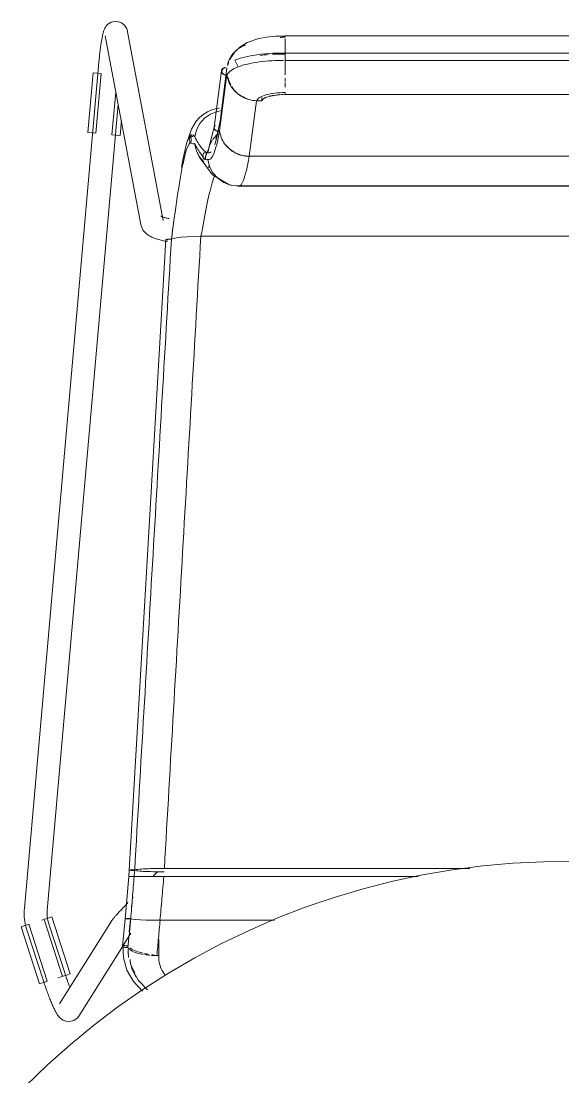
# Model space of a CAD drawing. Header units: millimetres. Extents: x 155927 to 326028, y -36033 to 97293.
# Drawn here: x 175805 to 176090, y 12592 to 13147 of the extents above; entities that cross this region are included whole.
import ezdxf

# ---------------------------------------------------------------- set-up
doc = ezdxf.new("R2010")
doc.units = ezdxf.units.MM
doc.header["$MEASUREMENT"] = 0
doc.layers.add('I-FURN', color=8, linetype='CONTINUOUS', lineweight=9)

msp = doc.modelspace()

# ---------------------------------------------------------------- linework, layer by layer
at = {"layer": 'I-FURN'}
for p, q in [((175855.06, 13147.44), (175852.3, 13146.96)), ((175857.81, 13146.61), (175855.06, 13147.44)), ((175848.36, 13142.04), (175848.24, 13141.65)), ((175848.48, 13142.44), (175848.36, 13142.04)), ((175848.62, 13142.84), (175848.48, 13142.44)), ((175848.79, 13143.27), (175848.62, 13142.84)), ((175849.01, 13143.75), (175848.79, 13143.27)), ((175849.31, 13144.31), (175849.01, 13143.75)), ((175849.79, 13145.01), (175849.31, 13144.31)), ((175850.65, 13145.92), (175849.79, 13145.01)), ((175852.3, 13146.96), (175850.65, 13145.92)), ((175857.81, 13146.61), (175859.39, 13145.28)), ((175859.39, 13145.28), (175860.14, 13144.2)), ((175860.14, 13144.2), (175860.51, 13143.4)), ((175860.51, 13143.4), (175860.72, 13142.78)), ((175860.72, 13142.78), (175860.86, 13142.27)), ((175860.86, 13142.27), (175860.95, 13141.85)), ((175879.76, 13042.56), (175860.95, 13141.85)), ((175847.17, 13136.36), (175847.08, 13135.77)), ((175847.26, 13136.93), (175847.17, 13136.36)), ((175847.36, 13137.48), (175847.26, 13136.93)), ((175847.45, 13138.01), (175847.36, 13137.48)), ((175847.54, 13138.53), (175847.45, 13138.01)), ((175847.64, 13139.02), (175847.54, 13138.53)), ((175847.73, 13139.5), (175847.64, 13139.02)), ((175847.83, 13139.96), (175847.73, 13139.5)), ((175847.93, 13140.4), (175847.83, 13139.96)), ((175848.03, 13140.83), (175847.93, 13140.4)), ((175848.13, 13141.24), (175848.03, 13140.83)), ((175848.24, 13141.65), (175848.13, 13141.24)), ((175849.16, 13139.61), (175867.97, 13040.32)), ((175929.97, 13138.25), (175923.92, 13136.13)), ((175934, 13139.04), (175929.97, 13138.25)), ((175938.82, 13139.55), (175934, 13139.04)), ((175943.85, 13139.66), (175938.82, 13139.55)), ((175943.85, 13139.66), (175943.85, 13139.49)), ((176238.71, 13139.66), (175943.85, 13139.66)), ((175943.85, 13139.36), (175943.85, 13139.64)), ((175943.85, 13136.42), (175943.85, 13138.17)), ((175846.46, 13131.24), (175846.37, 13130.54)), ((175846.54, 13131.93), (175846.46, 13131.24)), ((175846.63, 13132.61), (175846.54, 13131.93)), ((175846.72, 13133.27), (175846.63, 13132.61)), ((175846.81, 13133.92), (175846.72, 13133.27)), ((175846.9, 13134.55), (175846.81, 13133.92)), ((175846.99, 13135.17), (175846.9, 13134.55)), ((175847.08, 13135.77), (175846.99, 13135.17)), ((175917.56, 13131.44), (175914.88, 13127.54)), ((175920.04, 13133.74), (175917.56, 13131.44)), ((175923.92, 13136.13), (175920.04, 13133.74)), ((175943.85, 13133.56), (175943.85, 13136.14)), ((175943.85, 13133.41), (175943.85, 13130.38)), ((175943.85, 13130.38), (175943.85, 13133.39)), ((175845.83, 13125.43), (175845.76, 13124.68)), ((175845.9, 13126.17), (175845.83, 13125.43)), ((175845.98, 13126.92), (175845.9, 13126.17)), ((175846.05, 13127.66), (175845.98, 13126.92)), ((175846.13, 13128.39), (175846.05, 13127.66)), ((175846.21, 13129.12), (175846.13, 13128.39)), ((175846.29, 13129.83), (175846.21, 13129.12)), ((175846.37, 13130.54), (175846.29, 13129.83)), ((175914.88, 13127.54), (175914.78, 13127.35)), ((175920.88, 13128.1), (175917.42, 13126.94)), ((175917.42, 13126.94), (175919.18, 13123.4)), ((175925.57, 13129.2), (175920.88, 13128.1)), ((175931.19, 13130.04), (175925.57, 13129.2)), ((175937.31, 13130.53), (175931.19, 13130.04)), ((175943.85, 13130.62), (175937.31, 13130.53)), ((176238.71, 13130.62), (175943.85, 13130.62)), ((175943.85, 13126.77), (175943.85, 13130.62)), ((175943.85, 13130.62), (175943.85, 13130.56)), ((175943.85, 13130.56), (175943.85, 13130.36)), ((175943.85, 13130.36), (175943.85, 13130.05)), ((175943.85, 13130.05), (175943.85, 13129.66)), ((175943.85, 13129.66), (175943.85, 13129.21)), ((175943.85, 13129.21), (175943.85, 13128.72)), ((175943.85, 13128.72), (175943.85, 13128.22)), ((175943.85, 13128.22), (175943.85, 13127.75)), ((175943.85, 13127.75), (175943.85, 13127.33)), ((175943.85, 13127.33), (175943.85, 13127)), ((175943.85, 13127), (175943.85, 13126.77)), ((175943.85, 13126.69), (175943.85, 13122.88)), ((175943.85, 13122.88), (175943.85, 13126.69)), ((175943.85, 13126.66), (176238.71, 13126.66)), ((175845.68, 13123.77), (175806.73, 12680.44)), ((175840.1, 13088.75), (175842.86, 13120.16)), ((175842.86, 13120.16), (175844.91, 13119.98)), ((175844.34, 13088.38), (175847.1, 13119.79)), ((175844.91, 13119.98), (175846.97, 13119.8)), ((175845.69, 13123.92), (175845.68, 13123.77)), ((175845.76, 13124.68), (175845.69, 13123.92)), ((175910.4, 13121.35), (175906.55, 13091.58)), ((175913.24, 13122.91), (175909.4, 13093.22)), ((175943.85, 13119.13), (175943.85, 13122.69)), ((175913.22, 13119.37), (175909.38, 13089.67)), ((175912.79, 13119.38), (175912.47, 13116.94)), ((175943.85, 13115.66), (175943.85, 13117.5)), ((175943.85, 13112.67), (175943.85, 13115.14)), ((175854.76, 13110.11), (175852.78, 13087.63)), ((175937.97, 13108.33), (175940.82, 13108.65)), ((175940.82, 13108.65), (175943.85, 13108.76)), ((176238.71, 13108.82), (175943.85, 13108.82)), ((175943.85, 13108.76), (176238.71, 13108.76)), ((175818.68, 12679.39), (175855.97, 13103.74)), ((175924.92, 13076.29), (175928.78, 13105.57)), ((175928.78, 13105.57), (175931.5, 13105.5)), ((175931.5, 13107.17), (175931.5, 13105.5)), ((175931.5, 13105.5), (175932.14, 13106.36)), ((175932.14, 13106.36), (175933.49, 13107.15)), ((175933.49, 13107.15), (175935.47, 13107.82)), ((175935.47, 13107.82), (175937.97, 13108.33)), ((175900.79, 13098.36), (175898.81, 13096.68)), ((175902.99, 13099.74), (175900.79, 13098.36)), ((175904.49, 13098.51), (175901.4, 13096.34)), ((175905.35, 13100.77), (175902.99, 13099.74)), ((175908, 13099.92), (175904.49, 13098.51)), ((175907.86, 13101.43), (175905.35, 13100.77)), ((175909.28, 13101.58), (175907.86, 13101.43)), ((175908, 13099.91), (175909.75, 13100.28)), ((175909.74, 13100.28), (175908, 13099.92)), ((175857.01, 13087.26), (175857.71, 13095.16)), ((175897.07, 13094.72), (175894.57, 13090.6)), ((175898.81, 13096.68), (175897.07, 13094.72)), ((175898.92, 13093.51), (175897.18, 13090.19)), ((175901.4, 13096.34), (175898.92, 13093.51)), ((175906.79, 13092.25), (175906.6, 13091.81)), ((175907.08, 13092.64), (175906.79, 13092.25)), ((175908.15, 13087.71), (175909.52, 13094)), ((175842.15, 13088.57), (175840.1, 13088.75)), ((175844.21, 13088.39), (175842.15, 13088.57)), ((175854.97, 13087.44), (175852.91, 13087.62)), ((175857.01, 13087.26), (175854.97, 13087.44)), ((175894.57, 13090.6), (175891.9, 13082.98)), ((175893.97, 13086.19), (175894.36, 13086.5)), ((175894.36, 13086.5), (175893.97, 13086.19)), ((175895.37, 13087.49), (175894.2, 13087.81)), ((175894.2, 13087.81), (175894.4, 13083.96)), ((175894.81, 13086.7), (175894.36, 13086.5)), ((175894.36, 13086.5), (175894.82, 13086.69)), ((175895.31, 13086.77), (175894.81, 13086.7)), ((175894.82, 13086.69), (175895.31, 13086.77)), ((175895.81, 13086.73), (175896.28, 13086.56)), ((175896.28, 13086.56), (175895.81, 13086.73)), ((175897.18, 13090.19), (175896.28, 13086.56)), ((175906.56, 13091.66), (175903.59, 13080.04)), ((175908.39, 13088.18), (175905.88, 13085.3)), ((175906.6, 13091.81), (175906.53, 13091.34)), ((175906.53, 13091.34), (175906.6, 13090.88)), ((175906.6, 13090.88), (175906.79, 13090.43)), ((175906.79, 13090.43), (175907.08, 13090.05)), ((175907.08, 13090.05), (175907.47, 13089.75)), ((175907.39, 13085.27), (175908.15, 13087.71)), ((175907.47, 13089.75), (175907.92, 13089.56)), ((175907.92, 13089.56), (175908.41, 13089.48)), ((175908.41, 13089.48), (175908.91, 13089.52)), ((175891.9, 13082.98), (175890.01, 13074.46)), ((175893.47, 13085.35), (175893.4, 13084.86)), ((175893.4, 13084.86), (175893.46, 13084.37)), ((175893.41, 13084.86), (175893.48, 13085.34)), ((175893.46, 13084.37), (175893.41, 13084.86)), ((175893.65, 13083.92), (175893.46, 13084.37)), ((175893.46, 13084.37), (175893.64, 13083.91)), ((175893.67, 13085.8), (175893.47, 13085.35)), ((175893.48, 13085.34), (175893.67, 13085.8)), ((175893.64, 13083.91), (175893.93, 13083.51)), ((175893.94, 13083.51), (175893.65, 13083.92)), ((175893.67, 13085.8), (175893.97, 13086.19)), ((175893.97, 13086.19), (175893.67, 13085.8)), ((175893.93, 13083.51), (175894.31, 13083.19)), ((175894.31, 13083.2), (175893.94, 13083.51)), ((175894.76, 13082.99), (175894.31, 13083.2)), ((175894.31, 13083.19), (175894.76, 13082.99)), ((175895.25, 13082.9), (175894.76, 13082.99)), ((175894.76, 13082.99), (175895.25, 13082.9)), ((175895.75, 13082.93), (175895.25, 13082.9)), ((175895.25, 13082.9), (175895.75, 13082.92)), ((175896.23, 13083.08), (175895.75, 13082.93)), ((175895.75, 13082.92), (175896.23, 13083.08)), ((175897.02, 13079.47), (175896.23, 13083.08)), ((175896.23, 13083.08), (175897.01, 13079.46)), ((175904.13, 13081.91), (175903.24, 13078.19)), ((175905.66, 13084.97), (175904.13, 13081.91)), ((175912.01, 13082.91), (175914.49, 13080.17)), ((175897.01, 13079.46), (175898.65, 13076.14)), ((175898.66, 13076.14), (175897.02, 13079.47)), ((175898.6, 13076.06), (175897.71, 13077.81)), ((175905.58, 13066.52), (175898.6, 13076.06)), ((175898.65, 13076.14), (175901.05, 13073.3)), ((175901.05, 13073.3), (175898.66, 13076.14)), ((175900.46, 13076.93), (175900.39, 13076.44)), ((175900.39, 13076.44), (175900.46, 13075.95)), ((175900.4, 13076.44), (175900.46, 13076.93)), ((175900.46, 13075.95), (175900.4, 13076.44)), ((175900.46, 13076.93), (175900.65, 13077.39)), ((175900.65, 13077.39), (175900.46, 13076.93)), ((175900.65, 13075.49), (175900.46, 13075.95)), ((175900.46, 13075.95), (175900.65, 13075.49)), ((175900.94, 13077.8), (175900.65, 13077.39)), ((175900.65, 13077.39), (175900.95, 13077.79)), ((175900.95, 13075.09), (175900.65, 13075.49)), ((175900.65, 13075.49), (175900.94, 13075.09)), ((175901.33, 13078.11), (175900.94, 13077.8)), ((175900.95, 13077.79), (175901.33, 13078.11)), ((175901.33, 13078.11), (175901.78, 13078.31)), ((175901.78, 13078.31), (175901.33, 13078.11)), ((175903.59, 13080.04), (175901.42, 13074.72)), ((175902.56, 13078.48), (175901.72, 13074.59)), ((175901.78, 13078.31), (175902.27, 13078.39)), ((175902.27, 13078.39), (175901.78, 13078.31)), ((175902.27, 13078.39), (175902.77, 13078.35)), ((175902.77, 13078.36), (175902.27, 13078.39)), ((175903.24, 13078.19), (175902.77, 13078.36)), ((175902.77, 13078.35), (175903.24, 13078.19)), ((175914.49, 13080.17), (175917.61, 13078.09)), ((175917.61, 13078.09), (175921.15, 13076.77)), ((175921.15, 13076.77), (175924.92, 13076.29)), ((176257.64, 13076.29), (175924.92, 13076.29)), ((175924.92, 13076.29), (176257.64, 13076.29)), ((175890.01, 13074.46), (175889.27, 13070.39)), ((175900.94, 13075.09), (175901.33, 13074.77)), ((175901.33, 13074.77), (175900.95, 13075.09)), ((175901.78, 13074.57), (175901.33, 13074.77)), ((175901.33, 13074.77), (175901.78, 13074.57)), ((175902.27, 13074.49), (175901.78, 13074.57)), ((175901.78, 13074.57), (175902.27, 13074.49)), ((175902.77, 13074.53), (175902.27, 13074.49)), ((175902.27, 13074.49), (175902.77, 13074.52)), ((175903.24, 13074.69), (175902.77, 13074.53)), ((175902.77, 13074.52), (175903.24, 13074.69)), ((175903.24, 13074.69), (175904.13, 13070.97)), ((175905.89, 13067.58), (175904.13, 13070.97)), ((175904.13, 13070.97), (175905.88, 13067.58)), ((175914.24, 13061.41), (175905.58, 13066.52)), ((175905.88, 13067.58), (175908.39, 13064.7)), ((175908.39, 13064.71), (175905.89, 13067.58)), ((175911.53, 13062.54), (175908.39, 13064.71)), ((175908.39, 13064.7), (175911.53, 13062.53)), ((175914.39, 13061.34), (175911.21, 13062.71)), ((175915.1, 13061.17), (175911.53, 13062.54)), ((175911.53, 13062.53), (175915.1, 13061.17)), ((175919.43, 13060.54), (175914.39, 13061.34)), ((175918.89, 13060.7), (175915.1, 13061.17)), ((175915.1, 13061.17), (175918.89, 13060.7)), ((176263.67, 13060.7), (175918.89, 13060.7)), ((175918.89, 13060.7), (176263.67, 13060.7)), ((175919.43, 13060.54), (176224.23, 13060.54)), ((175878.54, 13044.79), (175878.57, 13044.77)), ((175878.57, 13044.77), (175878.64, 13044.73)), ((175878.64, 13044.73), (175878.73, 13044.68)), ((175878.73, 13044.68), (175878.88, 13044.61)), ((175878.88, 13044.61), (175879.07, 13044.52)), ((175879.07, 13044.52), (175879.31, 13044.42)), ((175879.31, 13044.42), (175879.57, 13044.32)), ((175879.57, 13044.32), (175879.88, 13044.22)), ((175879.88, 13044.22), (175880.21, 13044.11)), ((175880.21, 13044.11), (175880.58, 13044)), ((175880.58, 13044), (175880.97, 13043.89)), ((175880.97, 13043.89), (175881.4, 13043.79)), ((175881.4, 13043.79), (175881.84, 13043.68)), ((175881.84, 13043.68), (175882.31, 13043.58)), ((175882.31, 13043.58), (175882.8, 13043.49)), ((175867.97, 13040.32), (175868.23, 13039.34)), ((175868.23, 13039.34), (175868.59, 13038.44)), ((175868.59, 13038.44), (175869.03, 13037.65)), ((175869.03, 13037.65), (175869.51, 13036.96)), ((175869.51, 13036.96), (175870.02, 13036.37)), ((175870.02, 13036.37), (175870.55, 13035.85)), ((175861.88, 12700.57), (175881.16, 13032.48)), ((175870.55, 13035.85), (175871.08, 13035.39)), ((175871.08, 13035.39), (175871.61, 13034.99)), ((175871.61, 13034.99), (175872.14, 13034.63)), ((175872.14, 13034.63), (175872.68, 13034.31)), ((175872.68, 13034.31), (175873.22, 13034.02)), ((175873.22, 13034.02), (175873.77, 13033.75)), ((175873.77, 13033.75), (175874.33, 13033.5)), ((175874.33, 13033.5), (175874.9, 13033.26)), ((175874.9, 13033.26), (175875.48, 13033.04)), ((175875.48, 13033.04), (175876.08, 13032.84)), ((175876.08, 13032.84), (175876.68, 13032.64)), ((175876.68, 13032.64), (175877.3, 13032.46)), ((175877.3, 13032.46), (175877.93, 13032.29)), ((175877.93, 13032.29), (175878.57, 13032.12)), ((175878.57, 13032.12), (175879.23, 13031.97)), ((175879.23, 13031.97), (175879.89, 13031.83)), ((175879.89, 13031.83), (175880.57, 13031.69)), ((175880.57, 13031.69), (175881.27, 13031.57)), ((175881.22, 13032.42), (175881.16, 13032.48)), ((175881.17, 13032.48), (175881.23, 13032.42)), ((175881.27, 13031.57), (175881.97, 13031.45)), ((175881.41, 13032.37), (175881.7, 13032.33)), ((175881.7, 13032.33), (175881.41, 13032.37)), ((175881.73, 13032.62), (175881.43, 13032.58)), ((175881.43, 13032.58), (175881.73, 13032.62)), ((175881.7, 13032.33), (175882.08, 13032.29)), ((175882.08, 13032.29), (175881.7, 13032.33)), ((175882.12, 13032.66), (175881.73, 13032.62)), ((175881.73, 13032.62), (175882.11, 13032.66)), ((175882.11, 13032.66), (175882.57, 13032.68)), ((175882.57, 13032.68), (175882.12, 13032.66)), ((175883.06, 13032.69), (175882.57, 13032.68)), ((175882.57, 13032.68), (175883.06, 13032.69)), ((175883.56, 13032.68), (175883.06, 13032.69)), ((175883.06, 13032.69), (175883.56, 13032.68)), ((175884.03, 13032.67), (175883.56, 13032.68)), ((175883.56, 13032.68), (175884.03, 13032.67)), ((175884.03, 13032.67), (175884.93, 13033.07)), ((175884.93, 13033.07), (175884.03, 13032.67)), ((175884.93, 13033.07), (175886.67, 13033.43)), ((175886.68, 13033.43), (175884.93, 13033.07)), ((175886.68, 13033.43), (175889.14, 13033.74)), ((175889.17, 13033.74), (175886.68, 13033.43)), ((175889.17, 13033.75), (175892.23, 13033.98)), ((175892.28, 13033.98), (175889.17, 13033.74)), ((175892.27, 13033.98), (175895.75, 13034.13)), ((175895.81, 13034.14), (175892.28, 13033.98)), ((175895.81, 13034.14), (175899.5, 13034.19)), ((175899.58, 13034.19), (175895.81, 13034.14)), ((176282.98, 13034.19), (175899.58, 13034.19)), ((175899.58, 13034.19), (176282.98, 13034.19)), ((176063.62, 12704.2), (176047.69, 12702.77)), ((176079.6, 12704.99), (176063.62, 12704.2)), ((176095.6, 12705.13), (176079.6, 12704.99)), ((175861.87, 12700.57), (175861.6, 12697.21)), ((175861.94, 12700.6), (175861.88, 12700.57)), ((175861.88, 12700.57), (175861.94, 12700.54)), ((175862.13, 12700.62), (175861.94, 12700.6)), ((175861.94, 12700.54), (175862.13, 12700.51)), ((175862.42, 12700.64), (175862.13, 12700.62)), ((175862.13, 12700.51), (175862.43, 12700.49)), ((175862.8, 12700.66), (175862.42, 12700.64)), ((175862.43, 12700.49), (175862.81, 12700.47)), ((175863.25, 12700.67), (175862.8, 12700.66)), ((175862.81, 12700.47), (175863.26, 12700.46)), ((175863.74, 12700.68), (175863.25, 12700.67)), ((175863.26, 12700.46), (175863.75, 12700.46)), ((175864.24, 12700.68), (175863.74, 12700.68)), ((175863.75, 12700.46), (175864.25, 12700.46)), ((175864.71, 12700.67), (175864.24, 12700.68)), ((175864.25, 12700.46), (175864.72, 12700.47)), ((175865.6, 12700.88), (175864.71, 12700.67)), ((175864.72, 12700.47), (175865.62, 12700.26)), ((175867.35, 12701.07), (175865.6, 12700.88)), ((175865.62, 12700.26), (175867.37, 12700.07)), ((175869.85, 12701.23), (175867.35, 12701.07)), ((175867.37, 12700.07), (175869.87, 12699.9)), ((175872.98, 12701.36), (175869.85, 12701.23)), ((175869.87, 12699.9), (175872.99, 12699.78)), ((175876.54, 12701.43), (175872.98, 12701.36)), ((175872.99, 12699.78), (175876.54, 12699.7)), ((175876.84, 12699.82), (175874.27, 12697.15)), ((175880.33, 12701.46), (175876.54, 12701.43)), ((175876.54, 12699.7), (175880.22, 12699.67)), ((176040.9, 12701.46), (175880.33, 12701.46)), ((175880.33, 12701.46), (176040.9, 12701.46)), ((176016.05, 12698.02), (176000.4, 12694.7)), ((176031.82, 12700.71), (176016.05, 12698.02)), ((176047.69, 12702.77), (176031.82, 12700.71)), ((175859.78, 12675.01), (175861.6, 12697.21)), ((175861.67, 12697.21), (175861.6, 12697.21)), ((175861.6, 12697.21), (175861.67, 12697.21)), ((175861.67, 12697.21), (175861.6, 12697.21)), ((175861.6, 12697.21), (175861.67, 12697.21)), ((175861.86, 12697.2), (175861.67, 12697.21)), ((175861.67, 12697.21), (175861.86, 12697.21)), ((175861.86, 12697.21), (175861.67, 12697.21)), ((175861.67, 12697.21), (175861.85, 12697.2)), ((175861.85, 12697.2), (175862.15, 12697.2)), ((175861.86, 12697.21), (175862.15, 12697.21)), ((175862.15, 12697.21), (175861.86, 12697.21)), ((175862.15, 12697.2), (175861.86, 12697.2)), ((175862.15, 12697.21), (175862.54, 12697.22)), ((175862.53, 12697.22), (175862.15, 12697.21)), ((175862.53, 12697.2), (175862.15, 12697.2)), ((175862.15, 12697.2), (175862.53, 12697.2)), ((175862.99, 12697.22), (175862.53, 12697.22)), ((175862.98, 12697.2), (175862.53, 12697.2)), ((175862.53, 12697.2), (175862.98, 12697.2)), ((175862.54, 12697.22), (175862.99, 12697.22)), ((175863.47, 12697.2), (175862.98, 12697.2)), ((175862.98, 12697.2), (175863.47, 12697.2)), ((175862.99, 12697.22), (175863.48, 12697.22)), ((175863.48, 12697.22), (175862.99, 12697.22)), ((175863.97, 12697.2), (175863.47, 12697.2)), ((175863.47, 12697.2), (175863.97, 12697.2)), ((175863.48, 12697.22), (175863.98, 12697.22)), ((175863.97, 12697.22), (175863.48, 12697.22)), ((175864.44, 12697.22), (175863.97, 12697.22)), ((175864.44, 12697.2), (175863.97, 12697.2)), ((175863.97, 12697.2), (175864.44, 12697.2)), ((175863.98, 12697.22), (175864.45, 12697.22)), ((175865.33, 12697.19), (175864.44, 12697.2)), ((175864.44, 12697.2), (175865.32, 12697.19)), ((175865.32, 12697.19), (175867.07, 12697.17)), ((175867.07, 12697.17), (175865.33, 12697.19)), ((175865.34, 12697.23), (175867.1, 12697.24)), ((175867.09, 12697.24), (175865.34, 12697.23)), ((175867.07, 12697.17), (175869.58, 12697.16)), ((175869.57, 12697.16), (175867.08, 12697.17)), ((175869.59, 12697.26), (175867.09, 12697.24)), ((175867.1, 12697.24), (175869.59, 12697.26)), ((175872.71, 12697.15), (175869.58, 12697.16)), ((175869.58, 12697.16), (175872.71, 12697.15)), ((175876.27, 12697.27), (175872.71, 12697.26)), ((175876.28, 12697.15), (175872.71, 12697.15)), ((175872.71, 12697.15), (175876.28, 12697.15)), ((175872.72, 12697.26), (175876.27, 12697.27)), ((175880.06, 12697.15), (175876.28, 12697.15)), ((175876.28, 12697.15), (175880.06, 12697.15)), ((176013.8, 12697.15), (175880.06, 12697.15)), ((175880.06, 12697.15), (176013.8, 12697.15)), ((176000.4, 12694.7), (175984.89, 12690.75)), ((175863.5, 12685.97), (175863.99, 12686.47)), ((175969.56, 12686.19), (175954.42, 12681.02)), ((175984.89, 12690.75), (175969.56, 12686.19)), ((175858.13, 12680.25), (175858.53, 12680.69)), ((175858.53, 12680.69), (175858.95, 12681.13)), ((175858.95, 12681.13), (175859.37, 12681.59)), ((175859.37, 12681.59), (175859.8, 12682.05)), ((175859.8, 12682.05), (175860.24, 12682.52)), ((175860.24, 12682.52), (175860.69, 12683)), ((175860.69, 12683), (175861.15, 12683.48)), ((175954.42, 12681.02), (175939.5, 12675.24)), ((175806.65, 12679.3), (175806.62, 12678.16)), ((175806.62, 12678.16), (175806.63, 12677.02)), ((175806.63, 12677.02), (175806.69, 12675.88)), ((175806.73, 12680.44), (175806.65, 12679.3)), ((175806.69, 12675.88), (175806.8, 12674.74)), ((175817.25, 12674.71), (175819.22, 12675.35)), ((175818.62, 12678.05), (175818.64, 12678.71)), ((175818.63, 12677.39), (175818.62, 12678.05)), ((175818.66, 12676.72), (175818.63, 12677.39)), ((175818.64, 12678.71), (175818.68, 12679.37)), ((175818.73, 12676.07), (175818.66, 12676.72)), ((175818.68, 12679.37), (175818.68, 12679.39)), ((175818.81, 12675.41), (175818.73, 12676.07)), ((175818.93, 12674.76), (175818.81, 12675.41)), ((175819.22, 12675.35), (175821.17, 12675.98)), ((175830.86, 12645.97), (175821.17, 12675.98)), ((175853.45, 12675), (175853.64, 12675.23)), ((175853.64, 12675.23), (175853.84, 12675.47)), ((175853.84, 12675.47), (175854.05, 12675.72)), ((175854.05, 12675.72), (175854.28, 12675.99)), ((175854.28, 12675.99), (175854.53, 12676.27)), ((175854.53, 12676.27), (175854.78, 12676.56)), ((175854.78, 12676.56), (175855.06, 12676.87)), ((175855.06, 12676.87), (175855.34, 12677.19)), ((175855.34, 12677.19), (175855.65, 12677.53)), ((175855.65, 12677.53), (175855.96, 12677.88)), ((175855.96, 12677.88), (175856.29, 12678.24)), ((175856.29, 12678.24), (175856.63, 12678.62)), ((175856.63, 12678.62), (175856.99, 12679.01)), ((175856.99, 12679.01), (175857.36, 12679.41)), ((175857.36, 12679.41), (175857.74, 12679.83)), ((175857.74, 12679.83), (175858.13, 12680.25)), ((175860.32, 12675.08), (175860.02, 12675.06)), ((175860.03, 12675.06), (175860.32, 12675.08)), ((175861.15, 12675.11), (175860.7, 12675.1)), ((175860.7, 12675.1), (175861.15, 12675.11)), ((175861.64, 12675.11), (175861.15, 12675.11)), ((175861.15, 12675.11), (175861.64, 12675.11)), ((175862.14, 12675.11), (175861.64, 12675.11)), ((175861.64, 12675.11), (175862.14, 12675.11)), ((175862.61, 12675.1), (175862.14, 12675.11)), ((175862.14, 12675.11), (175862.61, 12675.1)), ((175939.5, 12675.24), (175924.82, 12668.88)), ((175805.02, 12670.76), (175806.97, 12671.39)), ((175814.7, 12640.75), (175805.02, 12670.76)), ((175806.8, 12674.74), (175806.95, 12673.61)), ((175806.95, 12673.61), (175807.15, 12672.49)), ((175806.97, 12671.39), (175808.94, 12672.03)), ((175807.15, 12672.49), (175807.39, 12671.37)), ((175807.39, 12671.37), (175807.67, 12670.26)), ((175807.67, 12670.26), (175808, 12669.17)), ((175818.75, 12642.06), (175809.06, 12672.07)), ((175815.87, 12674.26), (175817.03, 12674.64)), ((175817.13, 12674.67), (175826.82, 12644.66)), ((175819.07, 12674.11), (175818.93, 12674.76)), ((175819.24, 12673.47), (175819.07, 12674.11)), ((175819.43, 12672.84), (175819.24, 12673.47)), ((175828.14, 12646.02), (175819.43, 12672.84)), ((175852.52, 12673.74), (175825.22, 12630.16)), ((175852.52, 12673.74), (175852.74, 12674.07)), ((175852.74, 12674.07), (175852.92, 12674.32)), ((175852.92, 12674.32), (175853.09, 12674.55)), ((175853.09, 12674.55), (175853.27, 12674.77)), ((175853.27, 12674.77), (175853.45, 12675)), ((175858.35, 12660.52), (175859.77, 12675.01)), ((175859.84, 12675.03), (175859.77, 12675.01)), ((175859.77, 12675.01), (175859.84, 12674.98)), ((175859.78, 12675.01), (175859.84, 12675.03)), ((175859.84, 12674.98), (175859.78, 12675.01)), ((175860.02, 12675.06), (175859.84, 12675.03)), ((175859.84, 12675.03), (175860.03, 12675.06)), ((175859.84, 12674.98), (175860.03, 12674.96)), ((175860.03, 12674.96), (175860.33, 12674.94)), ((175860.33, 12674.94), (175860.03, 12674.96)), ((175860.33, 12674.94), (175860.71, 12674.92)), ((175860.71, 12674.92), (175860.33, 12674.94)), ((175860.71, 12674.92), (175861.16, 12674.91)), ((175861.17, 12674.91), (175860.71, 12674.92)), ((175861.16, 12674.91), (175861.65, 12674.9)), ((175861.66, 12674.9), (175861.17, 12674.91)), ((175861.65, 12674.9), (175862.15, 12674.91)), ((175862.16, 12674.91), (175861.66, 12674.9)), ((175862.15, 12674.91), (175862.62, 12674.92)), ((175862.63, 12674.92), (175862.16, 12674.91)), ((175862.62, 12674.92), (175863.51, 12674.72)), ((175863.51, 12674.72), (175862.63, 12674.92)), ((175865.23, 12674.55), (175863.51, 12674.72)), ((175863.51, 12674.72), (175865.25, 12674.54)), ((175867.69, 12674.39), (175865.25, 12674.54)), ((175865.25, 12674.54), (175867.05, 12674.43)), ((175870.76, 12674.28), (175867.72, 12674.39)), ((175867.73, 12674.39), (175870.83, 12674.28)), ((175874.27, 12674.21), (175870.82, 12674.28)), ((175870.83, 12674.28), (175874.26, 12674.21)), ((175874.36, 12674.2), (175878.12, 12674.18)), ((175878, 12674.18), (175874.36, 12674.2)), ((175878.12, 12674.18), (175938.24, 12674.18)), ((175938.24, 12674.18), (175878.12, 12674.18)), ((175808, 12669.17), (175808.01, 12669.13)), ((175808.01, 12669.13), (175816.73, 12642.31)), ((175858.65, 12660.92), (175862.69, 12667.37)), ((175877.41, 12664.14), (175877.41, 12654.38)), ((175924.82, 12668.88), (175910.41, 12661.93)), ((175835.39, 12623.79), (175858.42, 12660.55)), ((175858.47, 12661.41), (175858.76, 12654.5)), ((175910.41, 12661.93), (175896.29, 12654.41)), ((175858.76, 12654.5), (175860.63, 12647.98)), ((175877.47, 12655.63), (175876.42, 12655.63)), ((175896.29, 12654.41), (175882.48, 12646.33)), ((175860.63, 12647.98), (175864.02, 12641.97)), ((175863.34, 12648.38), (175866.71, 12642.55)), ((175818.63, 12642.02), (175816.66, 12641.38)), ((175816.88, 12641.85), (175816.73, 12642.31)), ((175817.12, 12641.11), (175816.88, 12641.85)), ((175824.24, 12643.83), (175826.72, 12644.63)), ((175828.91, 12645.34), (175826.94, 12644.7)), ((175828.25, 12645.69), (175828.14, 12646.02)), ((175828.48, 12645), (175828.25, 12645.69)), ((175828.71, 12644.31), (175828.48, 12645)), ((175828.94, 12643.62), (175828.71, 12644.31)), ((175830.86, 12645.97), (175828.91, 12645.34)), ((175829.17, 12642.94), (175828.94, 12643.62)), ((175829.41, 12642.27), (175829.17, 12642.94)), ((175829.64, 12641.6), (175829.41, 12642.27)), ((175864.02, 12641.97), (175868.77, 12636.82)), ((175866.71, 12642.55), (175871.39, 12637.64)), ((175882.48, 12646.33), (175869, 12637.71)), ((175816.66, 12641.38), (175814.7, 12640.75)), ((175817.37, 12640.38), (175817.12, 12641.11)), ((175817.62, 12639.64), (175817.37, 12640.38)), ((175817.87, 12638.92), (175817.62, 12639.64)), ((175818.12, 12638.19), (175817.87, 12638.92)), ((175818.37, 12637.48), (175818.12, 12638.19)), ((175818.63, 12636.77), (175818.37, 12637.48)), ((175818.88, 12636.07), (175818.63, 12636.77)), ((175829.88, 12640.95), (175829.64, 12641.6)), ((175830.11, 12640.3), (175829.88, 12640.95)), ((175830.35, 12639.66), (175830.11, 12640.3)), ((175830.58, 12639.04), (175830.35, 12639.66)), ((175869, 12637.71), (175855.88, 12628.56)), ((175819.14, 12635.38), (175818.88, 12636.07)), ((175819.39, 12634.71), (175819.14, 12635.38)), ((175819.65, 12634.04), (175819.39, 12634.71)), ((175819.9, 12633.39), (175819.65, 12634.04)), ((175820.15, 12632.75), (175819.9, 12633.39)), ((175820.4, 12632.12), (175820.15, 12632.75)), ((175820.65, 12631.51), (175820.4, 12632.12)), ((175820.9, 12630.92), (175820.65, 12631.51)), ((175821.14, 12630.34), (175820.9, 12630.92)), ((175821.39, 12629.77), (175821.14, 12630.34)), ((175821.63, 12629.23), (175821.39, 12629.77)), ((175821.86, 12628.7), (175821.63, 12629.23)), ((175822.1, 12628.19), (175821.86, 12628.7)), ((175822.33, 12627.7), (175822.1, 12628.19)), ((175822.56, 12627.23), (175822.33, 12627.7)), ((175822.79, 12626.77), (175822.56, 12627.23)), ((175823.02, 12626.33), (175822.79, 12626.77)), ((175823.25, 12625.91), (175823.02, 12626.33)), ((175823.48, 12625.5), (175823.25, 12625.91)), ((175823.72, 12625.1), (175823.48, 12625.5)), ((175823.96, 12624.7), (175823.72, 12625.1)), ((175855.88, 12628.56), (175843.14, 12618.88)), ((175824.21, 12624.32), (175823.96, 12624.7)), ((175824.49, 12623.93), (175824.21, 12624.32)), ((175824.8, 12623.52), (175824.49, 12623.93)), ((175825.17, 12623.1), (175824.8, 12623.52)), ((175825.64, 12622.63), (175825.17, 12623.1)), ((175826.27, 12622.11), (175825.64, 12622.63)), ((175827.18, 12621.55), (175826.27, 12622.11)), ((175828.56, 12621.03), (175827.18, 12621.55)), ((175830.53, 12620.85), (175828.56, 12621.03)), ((175832.76, 12621.44), (175830.53, 12620.85)), ((175834.49, 12622.66), (175832.76, 12621.44)), ((175834.49, 12622.66), (175835.39, 12623.79)), ((175843.14, 12618.88), (175830.79, 12608.71)), ((175830.79, 12608.71), (175818.86, 12598.05)), ((175818.86, 12598.05), (175807.36, 12586.92))]:
    msp.add_line(p, q, dxfattribs=at)
for centre, major_axis, ratio, start_param, end_param in [((175943.85, 13135.38), (-12.4, 0), 0.287441, 4.712389, 4.932602), ((175943.85, 13123.91), (0, 15.75), 0.000004, 2.669107, 2.851347), ((175908.5, 13091.35), (1.96, 0), 0.955139, 2.379629, 4.923331), ((175925.05, 13091.36), (15.78, 0), 0.955139, 3.254129, 3.495629), ((175925.05, 13091.36), (15.78, 0), 0.955139, 3.495799, 3.737346), ((175925.05, 13091.36), (15.78, 0), 0.955139, 3.737469, 4.704147)]:
    msp.add_ellipse(centre, major_axis=major_axis, ratio=ratio, start_param=start_param, end_param=end_param, dxfattribs=at)
for points in [[(175939.25, 13139.38), (175940.72, 13139.51), (175942.28, 13139.58), (175943.85, 13139.57)], [(175913.69, 13124.25), (175913.85, 13124.93), (175914.05, 13125.6), (175914.3, 13126.26)], [(175930.7, 13129.41), (175932.11, 13129.59), (175933.56, 13129.76), (175935.04, 13129.87)], [(175937.25, 13129.99), (175939.44, 13130.1), (175941.64, 13130.13), (175943.85, 13130.09)], [(175913.42, 13119.36), (175913.78, 13120.09), (175915.09, 13121.5), (175917.55, 13122.76), (175919.01, 13123.33)], [(175913.22, 13119.37), (175913.37, 13118.13), (175913.95, 13115.75), (175915.71, 13112.41), (175918.24, 13109.58), (175921.39, 13107.39), (175924.99, 13105.97), (175927.49, 13105.61), (175928.78, 13105.57)], [(175915.2, 13113.86), (175914.51, 13115.12), (175914.1, 13116.48), (175913.77, 13117.87)], [(175929.03, 13105.58), (175929.16, 13106.14), (175930.1, 13107.24), (175933.43, 13108.64), (175938.22, 13109.6), (175941.96, 13109.86), (175943.85, 13109.89)], [(175942.85, 13108.81), (175940.13, 13108.74), (175937.65, 13108.39), (175935.48, 13107.87)], [(175903.24, 13074.69), (175904.26, 13074.14), (175906.31, 13076.11), (175908.35, 13084.17), (175909.38, 13089.67)], [(175906.77, 13082.35), (175907.43, 13084.24), (175908.09, 13087.05), (175908.75, 13090.09)], [(175903.24, 13078.19), (175903.78, 13077.9), (175904.33, 13078.04), (175904.87, 13078.61)], [(175903.63, 13070.22), (175903.68, 13070.69), (175903.74, 13071.16), (175903.8, 13071.62)], [(175918.89, 13060.7), (175919.07, 13060.6), (175919.25, 13060.55), (175919.43, 13060.54)], [(175884.05, 13032.68), (175884.44, 13035.8), (175884.84, 13038.96), (175885.23, 13042.08)], [(175884.03, 13032.67), (175880.81, 12977.43), (175874.37, 12866.83), (175867.93, 12756.07), (175864.71, 12700.67)], [(175889.92, 12867.95), (175893.11, 12923.41), (175896.31, 12978.83), (175899.5, 13034.19)], [(175880.33, 12701.46), (175883.52, 12756.99), (175886.72, 12812.52), (175889.92, 12867.95)], [(175864.72, 12700.47), (175864.12, 12700.45), (175862.61, 12700.45), (175861.87, 12700.53), (175861.87, 12700.57)], [(175864.44, 12697.2), (175864.48, 12697.78), (175864.57, 12698.93), (175864.66, 12700.09), (175864.71, 12700.67)], [(175864.45, 12697.22), (175864.49, 12697.76), (175864.58, 12698.84), (175864.67, 12699.93), (175864.72, 12700.47)], [(175864.44, 12697.2), (175864.14, 12693.48), (175863.53, 12686.05), (175862.93, 12678.62), (175862.63, 12674.92)], [(175879.03, 12685.65), (175879.38, 12689.48), (175879.72, 12693.31), (175880.06, 12697.15)], [(175878, 12674.18), (175878.35, 12678), (175878.69, 12681.82), (175879.03, 12685.65)], [(175861.19, 12659.96), (175861.43, 12662.4), (175861.9, 12667.35), (175862.38, 12672.39), (175862.62, 12674.92)], [(175861.9, 12668.02), (175862.13, 12670.3), (175862.36, 12672.6), (175862.59, 12674.91)], [(175876.42, 12655.63), (175876.68, 12658.65), (175877.22, 12664.79), (175877.81, 12671.04), (175878.12, 12674.18)], [(175858.53, 12661.26), (175858.57, 12661.22), (175858.7, 12661.13), (175858.99, 12660.99), (175859.38, 12660.88), (175859.84, 12660.78), (175860.33, 12660.72), (175860.83, 12660.68), (175861.14, 12660.69), (175861.29, 12660.69)], [(175863.74, 12657.79), (175863.04, 12658.12), (175861.9, 12658.82), (175861.33, 12659.57), (175861.19, 12659.96)], [(175861.23, 12659.13), (175861.24, 12658.23), (175861.3, 12657.33), (175861.41, 12656.44)], [(175861.53, 12654.68), (175861.34, 12655.91), (175861.3, 12657.17), (175861.3, 12658.43)], [(175862.2, 12659.61), (175862.61, 12659.28), (175863.13, 12658.96), (175863.77, 12658.65)], [(175864.02, 12658.53), (175864.65, 12658.24), (175865.4, 12657.96), (175866.22, 12657.7)], [(175866.64, 12657.54), (175867.44, 12657.29), (175868.32, 12657.06), (175869.24, 12656.84)], [(175869.9, 12656.69), (175870.54, 12656.55), (175871.21, 12656.41), (175871.89, 12656.29)], [(175872.71, 12655.79), (175871.81, 12655.87), (175870.92, 12655.97), (175870.07, 12656.09)], [(175873.58, 12656.04), (175874.06, 12655.98), (175874.53, 12655.92), (175875.01, 12655.87)], [(175876.42, 12655.63), (175875.47, 12655.63), (175874.55, 12655.67), (175873.64, 12655.72)], [(175877.42, 12654.11), (175877.41, 12654.61), (175877.42, 12655.12), (175877.47, 12655.63)]]:
    msp.add_open_spline(points, degree=3, dxfattribs=at)
for points, knots in [([(175918.35, 13132.17), (175917.4, 13131.38), (175915.73, 13129.57), (175914.13, 13126.75), (175913.67, 13124.84), (175913.51, 13124.1)], [0.5, 0.5, 0.5, 0.5, 0.6666667, 0.8333333, 0.9365189, 0.9365189, 0.9365189, 0.9365189]), ([(175922.99, 13134.82), (175922.47, 13134.63), (175921.12, 13134.07), (175919.87, 13133.33), (175919.14, 13132.8)], [0.260519, 0.260519, 0.260519, 0.260519, 0.3333333, 0.4544474, 0.4544474, 0.4544474, 0.4544474]), ([(175919.18, 13123.4), (175920.61, 13123.94), (175923.94, 13124.94), (175930, 13126.03), (175936.55, 13126.64), (175940.89, 13126.71), (175942.92, 13126.7)], [0.3397465, 0.3397465, 0.3397465, 0.3397465, 0.5, 0.6666667, 0.8333333, 0.9777505, 0.9777505, 0.9777505, 0.9777505]), ([(175912.37, 13122.96), (175912.22, 13122.96), (175912, 13122.94), (175911.71, 13122.87), (175911.44, 13122.78), (175911.13, 13122.59), (175910.81, 13122.31), (175910.57, 13121.95), (175910.44, 13121.6), (175910.39, 13121.29), (175910.39, 13121.01), (175910.42, 13120.75), (175910.49, 13120.5), (175910.61, 13120.24), (175910.8, 13119.94), (175911.12, 13119.61), (175911.52, 13119.37), (175911.87, 13119.26), (175912.13, 13119.21), (175912.29, 13119.19), (175912.37, 13119.19)], [0.1111111, 0.1111111, 0.1111111, 0.1111111, 0.1666667, 0.1944444, 0.2222222, 0.2777778, 0.3333333, 0.3888889, 0.4444444, 0.4791667, 0.5138889, 0.5486111, 0.5833333, 0.6180556, 0.6527778, 0.7222222, 0.7916667, 0.8263889, 0.8611111, 0.8888889, 0.8888889, 0.8888889, 0.8888889]), ([(175911.97, 13119.28), (175911.85, 13119.32), (175911.62, 13119.42), (175911.21, 13119.7), (175910.75, 13120.24), (175910.5, 13121.11), (175910.73, 13121.9), (175911.12, 13122.41), (175911.51, 13122.7), (175911.96, 13122.89), (175912.29, 13122.93), (175912.46, 13122.94)], [-0.8125, -0.8125, -0.8125, -0.8125, -0.765625, -0.71875, -0.625, -0.5, -0.375, -0.3125, -0.25, -0.1875, -0.125, -0.125, -0.125, -0.125]), ([(175925.25, 13106.12), (175924.02, 13106.45), (175920.49, 13107.87), (175917.09, 13110.44), (175915.94, 13112.72), (175915.88, 13112.84)], [-0.8333333, -0.8333333, -0.8333333, -0.8333333, -0.6666667, -0.3333333, -0.3156804, -0.3156804, -0.3156804, -0.3156804]), ([(175892.51, 13084.35), (175892.74, 13084.98), (175894, 13087.89), (175895.25, 13088.12), (175896.28, 13086.56)], [0.6929173, 0.6929173, 0.6929173, 0.6929173, 0.75, 1, 1, 1, 1]), ([(175896.28, 13086.56), (175897.44, 13084.16), (175899.53, 13080.73), (175901.62, 13078.95), (175902.56, 13078.48)], [0, 0, 0, 0, 0.5, 0.9025383, 0.9025383, 0.9025383, 0.9025383]), ([(175884.03, 13032.67), (175885.05, 13040.22), (175887.08, 13055.43), (175890.13, 13073.87), (175892.57, 13082.17), (175893.99, 13083.76), (175894.4, 13083.96)], [0, 0, 0, 0, 0.25, 0.5, 0.75, 0.8499411, 0.8499411, 0.8499411, 0.8499411]), ([(175896.23, 13083.08), (175897.4, 13080.67), (175899.02, 13078.01), (175900.65, 13076.34), (175901.11, 13075.95)], [0, 0, 0, 0, 0.5, 0.6963068, 0.6963068, 0.6963068, 0.6963068]), ([(175919.43, 13060.54), (175920.25, 13060.54), (175922.09, 13062.93), (175923.92, 13070.57), (175924.92, 13076.29)], [0.0892847, 0.0892847, 0.0892847, 0.0892847, 0.5, 1, 1, 1, 1]), ([(175899.58, 13034.19), (175900.55, 13039.58), (175902.5, 13050.36), (175904.93, 13061.08), (175906.39, 13065.32), (175906.88, 13066.47)], [0, 0, 0, 0, 0.25, 0.5, 0.625, 0.625, 0.625, 0.625]), ([(175861.87, 12700.57), (175861.87, 12700.59), (175862.01, 12700.61), (175862.4, 12700.65), (175862.79, 12700.66), (175863.24, 12700.67), (175863.74, 12700.68), (175864.24, 12700.68), (175864.56, 12700.67), (175864.71, 12700.67)], [-0.498493, -0.498493, -0.498493, -0.498493, -0.375, -0.3125, -0.25, -0.1875, -0.125, -0.0625, 0, 0, 0, 0]), ([(175864.71, 12700.67), (175864.99, 12700.81), (175866.37, 12701.02), (175869.73, 12701.24), (175872.9, 12701.37), (175876.5, 12701.44), (175879.05, 12701.46), (175880.33, 12701.46)], [-1, -1, -1, -1, -0.666667, -0.5, -0.333333, -0.166667, 0, 0, 0, 0]), ([(175880.22, 12699.67), (175877.7, 12699.68), (175873.93, 12699.73), (175869.75, 12699.9), (175866.4, 12700.12), (175865.01, 12700.32), (175864.72, 12700.47)], [-0.996036, -0.996036, -0.996036, -0.996036, -0.6666667, -0.5, -0.3333333, 0, 0, 0, 0]), ([(175864.44, 12697.22), (175864.14, 12693.53), (175863.7, 12688.19), (175863.25, 12682.86), (175863.12, 12681.21)], [0, 0, 0, 0, 0.5, 0.7233886, 0.7233886, 0.7233886, 0.7233886]), ([(175861.19, 12659.96), (175861.04, 12659.94), (175860.76, 12659.91), (175860.33, 12659.89), (175859.96, 12659.9), (175859.67, 12659.93), (175859.4, 12659.96), (175859.15, 12660.01), (175858.92, 12660.07), (175858.73, 12660.14), (175858.53, 12660.24), (175858.43, 12660.32), (175858.4, 12660.37)], [0, 0, 0, 0, 0.0555556, 0.1111111, 0.1666667, 0.1944444, 0.2222222, 0.2777778, 0.3055556, 0.3333333, 0.3888889, 0.4444444, 0.4444444, 0.4444444, 0.4444444]), ([(175865.39, 12644.5), (175864.82, 12645.39), (175863.16, 12648.21), (175862.55, 12651.32), (175862.26, 12653.46)], [0.591443, 0.591443, 0.591443, 0.591443, 0.6666667, 0.8236682, 0.8236682, 0.8236682, 0.8236682]), ([(175869.22, 12656.23), (175868.12, 12656.41), (175866.26, 12656.82), (175864.81, 12657.35), (175864.2, 12657.59)], [0.3333333, 0.3333333, 0.3333333, 0.3333333, 0.5, 0.6319656, 0.6319656, 0.6319656, 0.6319656]), ([(175880.58, 12645.73), (175879.81, 12646.64), (175877.88, 12649.64), (175877.25, 12653.24), (175877.47, 12655.63)], [0.5, 0.5, 0.5, 0.5, 0.6666667, 1, 1, 1, 1]), ([(175862.26, 12652.35), (175862.66, 12651.01), (175863.39, 12649.05), (175864.39, 12647.22), (175864.74, 12646.65)], [0.2297626, 0.2297626, 0.2297626, 0.2297626, 0.3333333, 0.3824546, 0.3824546, 0.3824546, 0.3824546])]:
    msp.add_open_spline(points, degree=3, knots=knots, dxfattribs=at)

doc.saveas('drawing.dxf')
